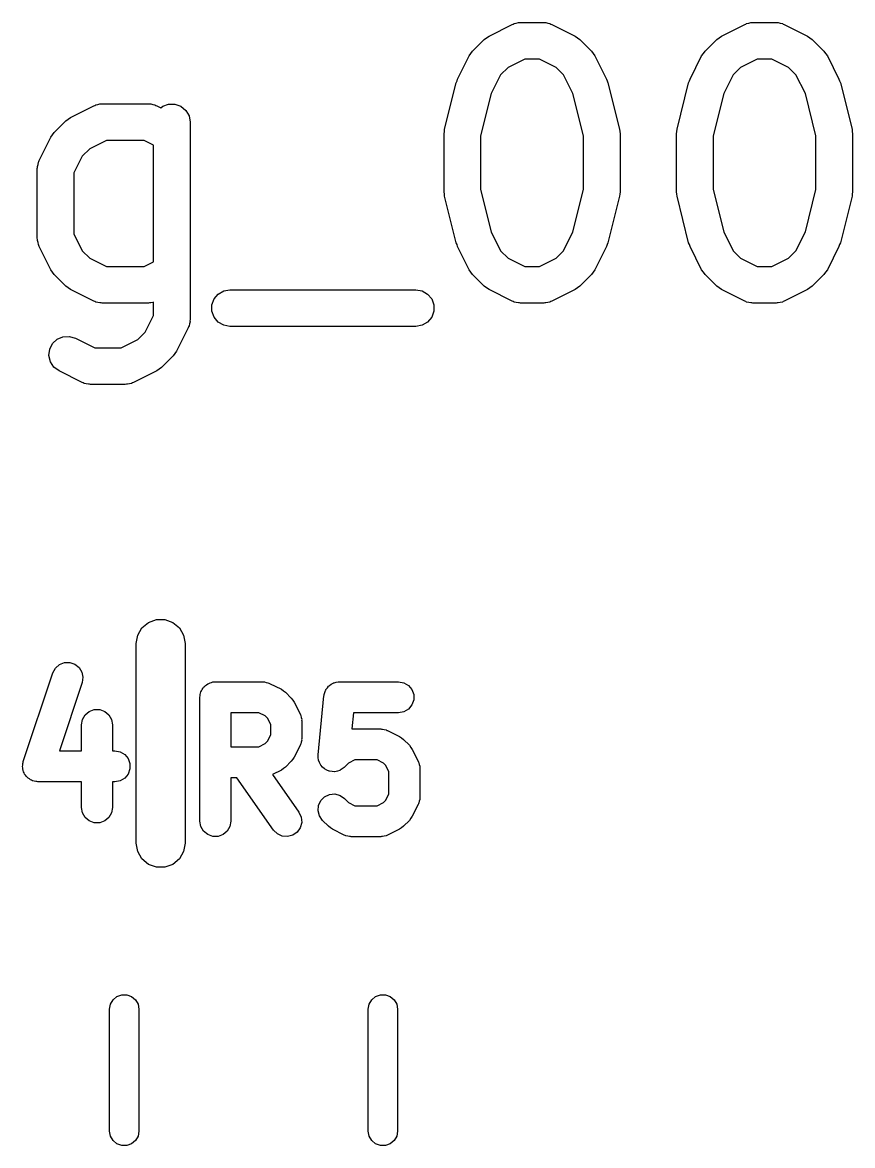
# Model space of a CAD drawing. Extents: x -4.6 to 25.8, y 0 to 31.7.
# Drawn here: x 22.421 to 25.822, y 19.503 to 24.105 of the extents above; entities that cross this region are included whole.
import ezdxf

# ---------------------------------------------------------------- set-up
doc = ezdxf.new("R2010")
doc.units = 0
doc.header["$MEASUREMENT"] = 0
doc.layers.add('BLACK', color=7, linetype='CONTINUOUS')

msp = doc.modelspace()

# ---------------------------------------------------------------- linework, layer by layer
at = {"layer": 'Black'}
for p, q in [((24.3326, 24.0494), (24.4278, 24.097)), ((24.4278, 24.097), (24.432, 24.0982)), ((24.432, 24.0982), (24.4357, 24.1004)), ((24.4357, 24.1004), (24.4444, 24.1019)), ((24.4444, 24.1019), (24.4528, 24.1044)), ((24.4528, 24.1044), (24.4571, 24.1042)), ((24.4571, 24.1042), (24.4614, 24.1049)), ((24.4614, 24.1049), (24.5566, 24.1049)), ((24.5566, 24.1049), (24.5609, 24.1042)), ((24.5609, 24.1042), (24.5652, 24.1044)), ((24.5652, 24.1044), (24.5736, 24.1019)), ((24.5736, 24.1019), (24.5823, 24.1004)), ((24.5823, 24.1004), (24.586, 24.0982)), ((24.586, 24.0982), (24.5902, 24.097)), ((24.5902, 24.097), (24.6854, 24.0494)), ((25.285, 24.0494), (25.3802, 24.097)), ((25.3802, 24.097), (25.3844, 24.0982)), ((25.3844, 24.0982), (25.3881, 24.1004)), ((25.3881, 24.1004), (25.3968, 24.1019)), ((25.3968, 24.1019), (25.4052, 24.1044)), ((25.4052, 24.1044), (25.4095, 24.1042)), ((25.4095, 24.1042), (25.4138, 24.1049)), ((25.4138, 24.1049), (25.509, 24.1049)), ((25.509, 24.1049), (25.5133, 24.1042)), ((25.5133, 24.1042), (25.5176, 24.1044)), ((25.5176, 24.1044), (25.526, 24.1019)), ((25.526, 24.1019), (25.5347, 24.1004)), ((25.5347, 24.1004), (25.5384, 24.0982)), ((25.5384, 24.0982), (25.5425, 24.097)), ((25.5425, 24.097), (25.6378, 24.0494)), ((24.2655, 23.9877), (24.3131, 24.0353)), ((24.3131, 24.0353), (24.3229, 24.0422)), ((24.3229, 24.0422), (24.3326, 24.0494)), ((24.6854, 24.0494), (24.6951, 24.0422)), ((24.6951, 24.0422), (24.7049, 24.0353)), ((24.7049, 24.0353), (24.7525, 23.9877)), ((25.2179, 23.9877), (25.2655, 24.0353)), ((25.2655, 24.0353), (25.2753, 24.0422)), ((25.2753, 24.0422), (25.285, 24.0494)), ((25.6378, 24.0494), (25.6474, 24.0422)), ((25.6474, 24.0422), (25.6573, 24.0353)), ((25.6573, 24.0353), (25.7049, 23.9877)), ((24.2514, 23.9682), (24.2586, 23.9779)), ((24.2586, 23.9779), (24.2655, 23.9877)), ((24.7525, 23.9877), (24.7594, 23.9779)), ((24.7594, 23.9779), (24.7666, 23.9682)), ((25.2038, 23.9682), (25.211, 23.9779)), ((25.211, 23.9779), (25.2179, 23.9877)), ((25.7049, 23.9877), (25.7118, 23.9779)), ((25.7118, 23.9779), (25.7189, 23.9682)), ((24.2038, 23.873), (24.2514, 23.9682)), ((24.4791, 23.9549), (24.4106, 23.9207)), ((24.5389, 23.9549), (24.4791, 23.9549)), ((24.6074, 23.9207), (24.5389, 23.9549)), ((24.7666, 23.9682), (24.8142, 23.873)), ((25.1562, 23.873), (25.2038, 23.9682)), ((25.4315, 23.9549), (25.363, 23.9207)), ((25.4913, 23.9549), (25.4315, 23.9549)), ((25.5598, 23.9207), (25.4913, 23.9549)), ((25.7189, 23.9682), (25.7666, 23.873)), ((24.3802, 23.8903), (24.3417, 23.8133)), ((24.4106, 23.9207), (24.3802, 23.8903)), ((24.6378, 23.8903), (24.6074, 23.9207)), ((24.6763, 23.8133), (24.6378, 23.8903)), ((25.3325, 23.8903), (25.2941, 23.8133)), ((25.363, 23.9207), (25.3325, 23.8903)), ((25.5902, 23.8903), (25.5598, 23.9207)), ((25.6287, 23.8133), (25.5902, 23.8903)), ((24.1505, 23.6672), (24.1981, 23.8576)), ((24.1981, 23.8576), (24.2015, 23.8651)), ((24.2015, 23.8651), (24.2038, 23.873)), ((24.8142, 23.873), (24.8165, 23.8651)), ((24.8165, 23.8651), (24.8199, 23.8576)), ((24.8199, 23.8576), (24.8675, 23.6672)), ((25.1029, 23.6672), (25.1505, 23.8576)), ((25.1505, 23.8576), (25.1539, 23.8651)), ((25.1539, 23.8651), (25.1562, 23.873)), ((25.7666, 23.873), (25.7689, 23.8651)), ((25.7689, 23.8651), (25.7722, 23.8576)), ((25.7722, 23.8576), (25.8199, 23.6672)), ((24.3417, 23.8133), (24.2983, 23.6397)), ((24.7197, 23.6397), (24.6763, 23.8133)), ((25.2941, 23.8133), (25.2507, 23.6397)), ((25.6721, 23.6397), (25.6287, 23.8133)), ((22.6183, 23.716), (22.7136, 23.7637)), ((22.7136, 23.7637), (22.7177, 23.7649)), ((22.7177, 23.7649), (22.7214, 23.7671)), ((22.7214, 23.7671), (22.7301, 23.7686)), ((22.7301, 23.7686), (22.7385, 23.7711)), ((22.7385, 23.7711), (22.7428, 23.7708)), ((22.7428, 23.7708), (22.7471, 23.7716)), ((22.7471, 23.7716), (22.9376, 23.7716)), ((22.9376, 23.7716), (22.9418, 23.7708)), ((22.9418, 23.7708), (22.9462, 23.7711)), ((22.9462, 23.7711), (22.9546, 23.7686)), ((22.9546, 23.7686), (22.9632, 23.7671)), ((22.9632, 23.7671), (22.967, 23.7649)), ((22.967, 23.7649), (22.9711, 23.7637)), ((22.9711, 23.7637), (22.9879, 23.7553)), ((22.9879, 23.7553), (22.9953, 23.7615)), ((22.9953, 23.7615), (23.0198, 23.7704)), ((23.0198, 23.7704), (23.0458, 23.7704)), ((23.0458, 23.7704), (23.0703, 23.7615)), ((23.0703, 23.7615), (23.0903, 23.7448)), ((22.5512, 23.6544), (22.5988, 23.702)), ((22.5988, 23.702), (22.6087, 23.7089)), ((22.6087, 23.7089), (22.6183, 23.716)), ((23.0903, 23.7448), (23.1033, 23.7222)), ((23.1033, 23.7222), (23.1078, 23.6966)), ((22.5443, 23.6445), (22.5512, 23.6544)), ((23.1078, 23.6966), (23.1078, 22.8871)), ((24.1483, 23.649), (24.1499, 23.658)), ((24.1499, 23.658), (24.1505, 23.6672)), ((24.8675, 23.6672), (24.8681, 23.658)), ((24.8681, 23.658), (24.8697, 23.649)), ((25.1007, 23.649), (25.1023, 23.658)), ((25.1023, 23.658), (25.1029, 23.6672)), ((25.8199, 23.6672), (25.8205, 23.658)), ((25.8205, 23.658), (25.8221, 23.649)), ((22.4895, 23.5397), (22.5372, 23.6349)), ((22.5372, 23.6349), (22.5443, 23.6445)), ((22.7648, 23.6216), (22.6963, 23.5873)), ((22.9199, 23.6216), (22.7648, 23.6216)), ((22.9578, 23.6026), (22.9199, 23.6216)), ((24.1483, 23.4109), (24.1483, 23.649)), ((24.2983, 23.6397), (24.2983, 23.4201)), ((24.7197, 23.4201), (24.7197, 23.6397)), ((24.8697, 23.649), (24.8697, 23.4109)), ((25.1007, 23.4109), (25.1007, 23.649)), ((25.2507, 23.6397), (25.2507, 23.4201)), ((25.6721, 23.4201), (25.6721, 23.6397)), ((25.8221, 23.649), (25.8221, 23.4109)), ((22.6963, 23.5873), (22.6659, 23.5569)), ((22.9578, 23.1239), (22.9578, 23.6026)), ((22.4821, 23.5147), (22.4846, 23.5231)), ((22.4846, 23.5231), (22.4861, 23.5318)), ((22.4861, 23.5318), (22.4883, 23.5355)), ((22.4883, 23.5355), (22.4895, 23.5397)), ((22.6659, 23.5569), (22.6316, 23.4884)), ((22.4816, 23.5061), (22.4824, 23.5104)), ((22.4816, 23.2204), (22.4816, 23.5061)), ((22.4824, 23.5104), (22.4821, 23.5147)), ((22.6316, 23.4884), (22.6316, 23.2381)), ((24.1499, 23.4018), (24.1483, 23.4109)), ((24.1505, 23.3927), (24.1499, 23.4018)), ((24.1981, 23.2022), (24.1505, 23.3927)), ((24.2983, 23.4201), (24.3417, 23.2466)), ((24.6763, 23.2466), (24.7197, 23.4201)), ((24.8675, 23.3927), (24.8199, 23.2022)), ((24.8681, 23.4018), (24.8675, 23.3927)), ((24.8697, 23.4109), (24.8681, 23.4018)), ((25.1023, 23.4018), (25.1007, 23.4109)), ((25.1029, 23.3927), (25.1023, 23.4018)), ((25.1505, 23.2022), (25.1029, 23.3927)), ((25.2507, 23.4201), (25.2941, 23.2466)), ((25.6287, 23.2466), (25.6721, 23.4201)), ((25.8199, 23.3927), (25.7722, 23.2022)), ((25.8205, 23.4018), (25.8199, 23.3927)), ((25.8221, 23.4109), (25.8205, 23.4018)), ((24.3417, 23.2466), (24.3802, 23.1696)), ((24.6378, 23.1696), (24.6763, 23.2466)), ((25.2941, 23.2466), (25.3325, 23.1696)), ((25.5902, 23.1696), (25.6287, 23.2466)), ((22.4824, 23.2161), (22.4816, 23.2204)), ((22.4821, 23.2118), (22.4824, 23.2161)), ((22.4846, 23.2034), (22.4821, 23.2118)), ((22.4861, 23.1947), (22.4846, 23.2034)), ((22.4883, 23.191), (22.4861, 23.1947)), ((22.6316, 23.2381), (22.6659, 23.1696)), ((24.2015, 23.1947), (24.1981, 23.2022)), ((24.2038, 23.1869), (24.2015, 23.1947)), ((24.8165, 23.1947), (24.8142, 23.1869)), ((24.8199, 23.2022), (24.8165, 23.1947)), ((25.1539, 23.1947), (25.1505, 23.2022)), ((25.1562, 23.1869), (25.1539, 23.1947)), ((25.7689, 23.1947), (25.7666, 23.1869)), ((25.7722, 23.2022), (25.7689, 23.1947)), ((22.4895, 23.1869), (22.4883, 23.191)), ((22.5372, 23.0916), (22.4895, 23.1869)), ((22.6659, 23.1696), (22.6963, 23.1392)), ((24.2514, 23.0916), (24.2038, 23.1869)), ((24.3802, 23.1696), (24.4106, 23.1392)), ((24.6074, 23.1392), (24.6378, 23.1696)), ((24.8142, 23.1869), (24.7666, 23.0916)), ((25.2038, 23.0916), (25.1562, 23.1869)), ((25.3325, 23.1696), (25.363, 23.1392)), ((25.5598, 23.1392), (25.5902, 23.1696)), ((25.7666, 23.1869), (25.7189, 23.0916)), ((22.6963, 23.1392), (22.7648, 23.1049)), ((22.7648, 23.1049), (22.9199, 23.1049)), ((22.9199, 23.1049), (22.9578, 23.1239)), ((24.4106, 23.1392), (24.4791, 23.1049)), ((24.4791, 23.1049), (24.5389, 23.1049)), ((24.5389, 23.1049), (24.6074, 23.1392)), ((25.363, 23.1392), (25.4315, 23.1049)), ((25.4315, 23.1049), (25.4913, 23.1049)), ((25.4913, 23.1049), (25.5598, 23.1392)), ((22.5443, 23.082), (22.5372, 23.0916)), ((22.5512, 23.0721), (22.5443, 23.082)), ((22.5988, 23.0245), (22.5512, 23.0721)), ((24.2586, 23.082), (24.2514, 23.0916)), ((24.2655, 23.0721), (24.2586, 23.082)), ((24.3131, 23.0245), (24.2655, 23.0721)), ((24.7525, 23.0721), (24.7049, 23.0245)), ((24.7594, 23.082), (24.7525, 23.0721)), ((24.7666, 23.0916), (24.7594, 23.082)), ((25.211, 23.082), (25.2038, 23.0916)), ((25.2179, 23.0721), (25.211, 23.082)), ((25.2655, 23.0245), (25.2179, 23.0721)), ((25.7049, 23.0721), (25.6573, 23.0245)), ((25.7118, 23.082), (25.7049, 23.0721)), ((25.7189, 23.0916), (25.7118, 23.082)), ((22.6087, 23.0176), (22.5988, 23.0245)), ((22.6183, 23.0105), (22.6087, 23.0176)), ((22.7136, 22.9628), (22.6183, 23.0105)), ((24.3229, 23.0176), (24.3131, 23.0245)), ((24.3326, 23.0105), (24.3229, 23.0176)), ((24.4278, 22.9628), (24.3326, 23.0105)), ((24.6854, 23.0105), (24.5902, 22.9628)), ((24.6951, 23.0176), (24.6854, 23.0105)), ((24.7049, 23.0245), (24.6951, 23.0176)), ((25.2753, 23.0176), (25.2655, 23.0245)), ((25.285, 23.0105), (25.2753, 23.0176)), ((25.3802, 22.9628), (25.285, 23.0105)), ((25.6378, 23.0105), (25.5425, 22.9628)), ((25.6474, 23.0176), (25.6378, 23.0105)), ((25.6573, 23.0245), (25.6474, 23.0176)), ((23.197, 22.9477), (23.206, 22.9722)), ((23.206, 22.9722), (23.2227, 22.9921)), ((23.2227, 22.9921), (23.2453, 23.0052)), ((23.2453, 23.0052), (23.2709, 23.0097)), ((23.2709, 23.0097), (24.0328, 23.0097)), ((24.0328, 23.0097), (24.0585, 23.0052)), ((24.0585, 23.0052), (24.081, 22.9921)), ((24.081, 22.9921), (24.0978, 22.9722)), ((24.0978, 22.9722), (24.1067, 22.9477)), ((22.7177, 22.9616), (22.7136, 22.9628)), ((22.7214, 22.9594), (22.7177, 22.9616)), ((22.7301, 22.9579), (22.7214, 22.9594)), ((22.7385, 22.9554), (22.7301, 22.9579)), ((22.7428, 22.9557), (22.7385, 22.9554)), ((22.7471, 22.9549), (22.7428, 22.9557)), ((22.9376, 22.9549), (22.7471, 22.9549)), ((22.9418, 22.9557), (22.9376, 22.9549)), ((22.9462, 22.9554), (22.9418, 22.9557)), ((22.9546, 22.9579), (22.9462, 22.9554)), ((22.9578, 22.9585), (22.9546, 22.9579)), ((22.9578, 22.9048), (22.9578, 22.9585)), ((23.197, 22.9217), (23.197, 22.9477)), ((23.206, 22.8972), (23.197, 22.9217)), ((24.1067, 22.9217), (24.0978, 22.8972)), ((24.1067, 22.9477), (24.1067, 22.9217)), ((24.432, 22.9616), (24.4278, 22.9628)), ((24.4357, 22.9594), (24.432, 22.9616)), ((24.4444, 22.9579), (24.4357, 22.9594)), ((24.4528, 22.9554), (24.4444, 22.9579)), ((24.4571, 22.9557), (24.4528, 22.9554)), ((24.4614, 22.9549), (24.4571, 22.9557)), ((24.5566, 22.9549), (24.4614, 22.9549)), ((24.5609, 22.9557), (24.5566, 22.9549)), ((24.5652, 22.9554), (24.5609, 22.9557)), ((24.5736, 22.9579), (24.5652, 22.9554)), ((24.5823, 22.9594), (24.5736, 22.9579)), ((24.586, 22.9616), (24.5823, 22.9594)), ((24.5902, 22.9628), (24.586, 22.9616)), ((25.3844, 22.9616), (25.3802, 22.9628)), ((25.3881, 22.9594), (25.3844, 22.9616)), ((25.3968, 22.9579), (25.3881, 22.9594)), ((25.4052, 22.9554), (25.3968, 22.9579)), ((25.4095, 22.9557), (25.4052, 22.9554)), ((25.4138, 22.9549), (25.4095, 22.9557)), ((25.509, 22.9549), (25.4138, 22.9549)), ((25.5133, 22.9557), (25.509, 22.9549)), ((25.5176, 22.9554), (25.5133, 22.9557)), ((25.526, 22.9579), (25.5176, 22.9554)), ((25.5347, 22.9594), (25.526, 22.9579)), ((25.5384, 22.9616), (25.5347, 22.9594)), ((25.5425, 22.9628), (25.5384, 22.9616)), ((22.9236, 22.8363), (22.9578, 22.9048)), ((23.1073, 22.8785), (23.1048, 22.8701)), ((23.1078, 22.8871), (23.1071, 22.8828)), ((23.1071, 22.8828), (23.1073, 22.8785)), ((23.2227, 22.8772), (23.206, 22.8972)), ((23.2453, 22.8642), (23.2227, 22.8772)), ((24.081, 22.8772), (24.0585, 22.8642)), ((24.0978, 22.8972), (24.081, 22.8772)), ((22.8931, 22.8058), (22.9236, 22.8363)), ((23.0999, 22.8535), (23.0523, 22.7583)), ((23.1011, 22.8577), (23.0999, 22.8535)), ((23.1033, 22.8614), (23.1011, 22.8577)), ((23.1048, 22.8701), (23.1033, 22.8614)), ((23.2709, 22.8597), (23.2453, 22.8642)), ((24.0328, 22.8597), (23.2709, 22.8597)), ((24.0585, 22.8642), (24.0328, 22.8597)), ((22.5324, 22.7656), (22.544, 22.7889)), ((22.544, 22.7889), (22.5629, 22.8068)), ((22.5629, 22.8068), (22.5868, 22.8172)), ((22.5868, 22.8172), (22.6128, 22.8187)), ((22.6128, 22.8187), (22.6378, 22.8113)), ((22.6378, 22.8113), (22.7172, 22.7716)), ((22.8246, 22.7716), (22.8931, 22.8058)), ((22.5294, 22.7397), (22.5324, 22.7656)), ((22.5354, 22.7144), (22.5294, 22.7397)), ((22.7172, 22.7716), (22.8246, 22.7716)), ((23.0382, 22.7388), (22.9906, 22.6912)), ((23.0451, 22.7486), (23.0382, 22.7388)), ((23.0523, 22.7583), (23.0451, 22.7486)), ((22.5498, 22.6926), (22.5354, 22.7144)), ((22.5707, 22.6771), (22.5498, 22.6926)), ((22.9906, 22.6912), (22.9808, 22.6843)), ((22.6659, 22.6295), (22.5707, 22.6771)), ((22.9711, 22.6771), (22.8759, 22.6295)), ((22.9808, 22.6843), (22.9711, 22.6771)), ((22.6701, 22.6283), (22.6659, 22.6295)), ((22.6738, 22.6261), (22.6701, 22.6283)), ((22.6825, 22.6246), (22.6738, 22.6261)), ((22.6909, 22.6221), (22.6825, 22.6246)), ((22.6952, 22.6223), (22.6909, 22.6221)), ((22.6995, 22.6216), (22.6952, 22.6223)), ((22.8423, 22.6216), (22.6995, 22.6216)), ((22.8466, 22.6223), (22.8423, 22.6216)), ((22.8509, 22.6221), (22.8466, 22.6223)), ((22.8593, 22.6246), (22.8509, 22.6221)), ((22.868, 22.6261), (22.8593, 22.6246)), ((22.8717, 22.6283), (22.868, 22.6261)), ((22.8759, 22.6295), (22.8717, 22.6283)), ((22.9104, 21.6238), (22.937, 21.6461)), ((22.937, 21.6461), (22.9696, 21.658)), ((22.9696, 21.658), (23.0044, 21.658)), ((23.0044, 21.658), (23.037, 21.6461)), ((23.037, 21.6461), (23.0636, 21.6238)), ((22.887, 21.5595), (22.893, 21.5937)), ((22.893, 21.5937), (22.9104, 21.6238)), ((23.0636, 21.6238), (23.081, 21.5937)), ((23.081, 21.5937), (23.087, 21.5595)), ((22.887, 20.7416), (22.887, 21.5595)), ((23.087, 21.5595), (23.087, 20.7416)), ((22.545, 21.44), (22.5555, 21.4594)), ((22.5555, 21.4594), (22.572, 21.474)), ((22.572, 21.474), (22.5925, 21.4822)), ((22.5925, 21.4822), (22.6146, 21.4828)), ((22.6146, 21.4828), (22.6355, 21.4758)), ((22.6355, 21.4758), (22.6528, 21.4621)), ((22.6528, 21.4621), (22.6643, 21.4433)), ((22.4241, 21.0772), (22.545, 21.44)), ((22.6655, 21.3999), (22.5724, 21.1206)), ((22.6643, 21.4433), (22.6687, 21.4217)), ((22.6687, 21.4217), (22.6655, 21.3999)), ((23.185, 21.3968), (23.1898, 21.3995)), ((23.1898, 21.3995), (23.1952, 21.4005)), ((23.1952, 21.4005), (23.2005, 21.4024)), ((23.2005, 21.4024), (23.206, 21.4024)), ((23.206, 21.4024), (23.2115, 21.4034)), ((23.2115, 21.4034), (23.405, 21.4034)), ((23.405, 21.4034), (23.4086, 21.4027)), ((23.4086, 21.4027), (23.4123, 21.403)), ((23.4123, 21.403), (23.4194, 21.4008)), ((23.4194, 21.4008), (23.4267, 21.3995)), ((23.4267, 21.3995), (23.4299, 21.3977)), ((23.6957, 21.3983), (23.6978, 21.3995)), ((23.6978, 21.3995), (23.7063, 21.401)), ((23.7063, 21.401), (23.7147, 21.4032)), ((23.7147, 21.4032), (23.7171, 21.403)), ((23.7171, 21.403), (23.7195, 21.4034)), ((23.7195, 21.4034), (23.9614, 21.4034)), ((23.9614, 21.4034), (23.9831, 21.3995)), ((23.9831, 21.3995), (24.0022, 21.3885)), ((23.149, 21.3509), (23.1509, 21.3561)), ((23.1509, 21.3561), (23.1518, 21.3616)), ((23.1518, 21.3616), (23.1546, 21.3664)), ((23.1546, 21.3664), (23.1565, 21.3716)), ((23.1565, 21.3716), (23.1601, 21.3759)), ((23.1601, 21.3759), (23.1628, 21.3807)), ((23.1628, 21.3807), (23.1671, 21.3843)), ((23.1671, 21.3843), (23.1707, 21.3885)), ((23.1707, 21.3885), (23.1755, 21.3913)), ((23.1755, 21.3913), (23.1797, 21.3949)), ((23.1797, 21.3949), (23.185, 21.3968)), ((23.4299, 21.3977), (23.4334, 21.3967)), ((23.4334, 21.3967), (23.4818, 21.3725)), ((23.4818, 21.3725), (23.49, 21.3664)), ((23.49, 21.3664), (23.4983, 21.3606)), ((23.4983, 21.3606), (23.5225, 21.3364)), ((23.657, 21.3509), (23.6599, 21.3591)), ((23.6599, 21.3591), (23.6623, 21.3674)), ((23.6623, 21.3674), (23.6637, 21.3694)), ((23.6637, 21.3694), (23.6645, 21.3716)), ((23.6645, 21.3716), (23.6701, 21.3783)), ((23.6701, 21.3783), (23.6751, 21.3853)), ((23.6751, 21.3853), (23.6771, 21.3867)), ((23.6771, 21.3867), (23.6787, 21.3885)), ((23.6787, 21.3885), (23.6862, 21.3929)), ((23.6862, 21.3929), (23.6934, 21.3977)), ((23.6934, 21.3977), (23.6957, 21.3983)), ((24.0022, 21.3885), (24.0164, 21.3716)), ((24.0164, 21.3716), (24.0239, 21.3509)), ((23.148, 21.3399), (23.149, 21.3453)), ((23.148, 20.8319), (23.148, 21.3399)), ((23.149, 21.3453), (23.149, 21.3509)), ((23.5225, 21.3364), (23.5283, 21.328)), ((23.5283, 21.328), (23.5344, 21.3199)), ((23.5344, 21.3199), (23.5586, 21.2715)), ((23.6321, 21.1043), (23.6563, 21.3462)), ((23.6563, 21.3462), (23.657, 21.3485)), ((23.657, 21.3485), (23.657, 21.3509)), ((24.0164, 21.3081), (24.0022, 21.2912)), ((24.0239, 21.3288), (24.0164, 21.3081)), ((24.0239, 21.3509), (24.0239, 21.3288)), ((22.6666, 21.2481), (22.6776, 21.2672)), ((22.6776, 21.2672), (22.6945, 21.2814)), ((22.6945, 21.2814), (22.7152, 21.289)), ((22.7152, 21.289), (22.7373, 21.289)), ((22.7373, 21.289), (22.758, 21.2814)), ((22.758, 21.2814), (22.7749, 21.2672)), ((22.7749, 21.2672), (22.7859, 21.2481)), ((23.275, 21.2764), (23.275, 21.1373)), ((23.39, 21.2764), (23.275, 21.2764)), ((23.4158, 21.2635), (23.39, 21.2764)), ((23.4254, 21.2539), (23.4158, 21.2635)), ((23.5586, 21.2715), (23.5596, 21.268)), ((23.5596, 21.268), (23.5614, 21.2648)), ((23.5614, 21.2648), (23.5627, 21.2575)), ((23.777, 21.2764), (23.7703, 21.2098)), ((23.9614, 21.2764), (23.777, 21.2764)), ((23.9831, 21.2802), (23.9614, 21.2764)), ((24.0022, 21.2912), (23.9831, 21.2802)), ((22.6627, 21.2264), (22.6666, 21.2481)), ((22.6627, 21.1206), (22.6627, 21.2264)), ((22.7859, 21.2481), (22.7897, 21.2264)), ((22.7897, 21.2264), (22.7897, 21.1206)), ((23.4383, 21.2281), (23.4254, 21.2539)), ((23.4383, 21.1855), (23.4383, 21.2281)), ((23.5627, 21.2575), (23.5649, 21.2504)), ((23.5649, 21.2504), (23.5646, 21.2467)), ((23.5646, 21.2467), (23.5653, 21.2431)), ((23.5653, 21.2431), (23.5653, 21.1705)), ((23.4254, 21.1598), (23.4383, 21.1855)), ((23.5653, 21.1705), (23.5646, 21.1669)), ((23.7703, 21.2098), (23.8888, 21.2098)), ((23.8888, 21.2098), (23.8924, 21.2092)), ((23.8924, 21.2092), (23.8961, 21.2094)), ((23.8961, 21.2094), (23.9032, 21.2073)), ((23.9032, 21.2073), (23.9105, 21.206)), ((23.9105, 21.206), (23.9137, 21.2042)), ((23.9137, 21.2042), (23.9172, 21.2031)), ((23.9172, 21.2031), (23.9656, 21.179)), ((23.9656, 21.179), (23.9738, 21.1729)), ((23.9738, 21.1729), (23.9821, 21.1671)), ((23.275, 21.1373), (23.39, 21.1373)), ((23.39, 21.1373), (23.4158, 21.1502)), ((23.4158, 21.1502), (23.4254, 21.1598)), ((23.5586, 21.1421), (23.5344, 21.0938)), ((23.5596, 21.1456), (23.5586, 21.1421)), ((23.5614, 21.1488), (23.5596, 21.1456)), ((23.5627, 21.1561), (23.5614, 21.1488)), ((23.5649, 21.1633), (23.5627, 21.1561)), ((23.5646, 21.1669), (23.5649, 21.1633)), ((23.9821, 21.1671), (24.0063, 21.1429)), ((24.0063, 21.1429), (24.0121, 21.1346)), ((24.0121, 21.1346), (24.0182, 21.1264)), ((24.0182, 21.1264), (24.0424, 21.078)), ((22.4234, 21.0725), (22.4241, 21.0772)), ((22.5724, 21.1206), (22.6627, 21.1206)), ((22.7897, 21.1206), (22.7988, 21.1206)), ((22.7988, 21.1206), (22.8205, 21.1168)), ((22.8205, 21.1168), (22.8396, 21.1057)), ((22.8396, 21.1057), (22.8538, 21.0888)), ((22.8538, 21.0888), (22.8613, 21.0681)), ((23.5225, 21.0773), (23.4983, 21.0531)), ((23.5283, 21.0856), (23.5225, 21.0773)), ((23.5344, 21.0938), (23.5283, 21.0856)), ((23.632, 21.1035), (23.6321, 21.1039)), ((23.633, 21.0929), (23.632, 21.1035)), ((23.6321, 21.1039), (23.6321, 21.1043)), ((23.6338, 21.0823), (23.633, 21.0929)), ((23.6339, 21.0819), (23.6338, 21.0823)), ((23.634, 21.0815), (23.6339, 21.0819)), ((23.6385, 21.0719), (23.634, 21.0815)), ((23.7829, 21.0828), (23.7571, 21.07)), ((23.8738, 21.0828), (23.7829, 21.0828)), ((23.8996, 21.07), (23.8738, 21.0828)), ((24.0424, 21.078), (24.0434, 21.0745)), ((22.4208, 21.0554), (22.4218, 21.0617)), ((22.4218, 21.0508), (22.4208, 21.0554)), ((22.4218, 21.0681), (22.4234, 21.0725)), ((22.4218, 21.0617), (22.4218, 21.0681)), ((22.4218, 21.0461), (22.4218, 21.0508)), ((22.424, 21.04), (22.4218, 21.0461)), ((22.4253, 21.0337), (22.424, 21.04)), ((22.4277, 21.0297), (22.4253, 21.0337)), ((22.8613, 21.0461), (22.8538, 21.0253)), ((22.8613, 21.0681), (22.8613, 21.0461)), ((23.4818, 21.0412), (23.4455, 21.023)), ((23.49, 21.0472), (23.4818, 21.0412)), ((23.4983, 21.0531), (23.49, 21.0472)), ((23.6428, 21.0622), (23.6385, 21.0719)), ((23.6431, 21.0619), (23.6428, 21.0622)), ((23.6433, 21.0615), (23.6431, 21.0619)), ((23.6508, 21.054), (23.6433, 21.0615)), ((23.6582, 21.0464), (23.6508, 21.054)), ((23.6586, 21.0462), (23.6582, 21.0464)), ((23.6589, 21.0459), (23.6586, 21.0462)), ((23.6685, 21.0414), (23.6589, 21.0459)), ((23.6781, 21.0368), (23.6685, 21.0414)), ((23.6785, 21.0368), (23.6781, 21.0368)), ((23.6789, 21.0366), (23.6785, 21.0368)), ((23.6895, 21.0357), (23.6789, 21.0366)), ((23.7, 21.0346), (23.6895, 21.0357)), ((23.7004, 21.0347), (23.7, 21.0346)), ((23.7008, 21.0347), (23.7004, 21.0347)), ((23.7111, 21.0375), (23.7008, 21.0347)), ((23.7214, 21.0401), (23.7111, 21.0375)), ((23.7218, 21.0403), (23.7214, 21.0401)), ((23.7221, 21.0404), (23.7218, 21.0403)), ((23.7308, 21.0465), (23.7221, 21.0404)), ((23.7396, 21.0525), (23.7308, 21.0465)), ((23.7399, 21.0528), (23.7396, 21.0525)), ((23.7402, 21.0531), (23.7399, 21.0528)), ((23.7571, 21.07), (23.7402, 21.0531)), ((23.9092, 21.0604), (23.8996, 21.07)), ((23.9221, 21.0346), (23.9092, 21.0604)), ((23.9221, 20.9436), (23.9221, 21.0346)), ((24.0434, 21.0745), (24.0453, 21.0713)), ((24.0453, 21.0713), (24.0465, 21.064)), ((24.0465, 21.064), (24.0487, 21.0568)), ((24.0487, 21.0568), (24.0484, 21.0532)), ((24.0484, 21.0532), (24.0491, 21.0496)), ((24.0491, 21.0496), (24.0491, 20.9286)), ((22.4293, 21.0253), (22.4277, 21.0297)), ((22.4335, 21.0204), (22.4293, 21.0253)), ((22.4368, 21.015), (22.4335, 21.0204)), ((22.4405, 21.012), (22.4368, 21.015)), ((22.4435, 21.0084), (22.4405, 21.012)), ((22.4491, 21.0052), (22.4435, 21.0084)), ((22.4541, 21.0012), (22.4491, 21.0052)), ((22.4585, 20.9998), (22.4541, 21.0012)), ((22.4626, 20.9974), (22.4585, 20.9998)), ((22.4689, 20.9963), (22.4626, 20.9974)), ((22.475, 20.9943), (22.4689, 20.9963)), ((22.4797, 20.9944), (22.475, 20.9943)), ((22.4843, 20.9936), (22.4797, 20.9944)), ((22.6627, 20.9936), (22.4843, 20.9936)), ((22.6627, 20.8878), (22.6627, 20.9936)), ((22.7988, 20.9936), (22.7897, 20.9936)), ((22.7897, 20.9936), (22.7897, 20.8878)), ((22.8205, 20.9974), (22.7988, 20.9936)), ((22.8396, 21.0084), (22.8205, 20.9974)), ((22.8538, 21.0253), (22.8396, 21.0084)), ((23.2994, 21.0103), (23.275, 21.0103)), ((23.275, 21.0103), (23.275, 20.8319)), ((23.4498, 20.7955), (23.2994, 21.0103)), ((23.4455, 21.023), (23.5538, 20.8683)), ((23.6589, 20.9323), (23.6789, 20.9416)), ((23.6789, 20.9416), (23.7008, 20.9435)), ((23.7008, 20.9435), (23.7221, 20.9378)), ((23.9092, 20.9179), (23.9221, 20.9436)), ((23.632, 20.8747), (23.634, 20.8967)), ((23.634, 20.8967), (23.6433, 20.9167)), ((23.6433, 20.9167), (23.6589, 20.9323)), ((23.7221, 20.9378), (23.7402, 20.9252)), ((23.7402, 20.9252), (23.7571, 20.9082)), ((23.7571, 20.9082), (23.7829, 20.8954)), ((23.7829, 20.8954), (23.8738, 20.8954)), ((23.8738, 20.8954), (23.8996, 20.9082)), ((23.8996, 20.9082), (23.9092, 20.9179)), ((24.0424, 20.9002), (24.0182, 20.8519)), ((24.0434, 20.9037), (24.0424, 20.9002)), ((24.0453, 20.9069), (24.0434, 20.9037)), ((24.0465, 20.9142), (24.0453, 20.9069)), ((24.0487, 20.9214), (24.0465, 20.9142)), ((24.0491, 20.9286), (24.0484, 20.925)), ((24.0484, 20.925), (24.0487, 20.9214)), ((22.6666, 20.866), (22.6627, 20.8878)), ((22.6776, 20.8469), (22.6666, 20.866)), ((22.7859, 20.866), (22.7749, 20.8469)), ((22.7897, 20.8878), (22.7859, 20.866)), ((23.5538, 20.8683), (23.5631, 20.8483)), ((23.5631, 20.8483), (23.565, 20.8263)), ((23.6377, 20.8534), (23.632, 20.8747)), ((23.6504, 20.8353), (23.6377, 20.8534)), ((24.0182, 20.8519), (24.0121, 20.8437)), ((22.6945, 20.8328), (22.6776, 20.8469)), ((22.7152, 20.8252), (22.6945, 20.8328)), ((22.7373, 20.8252), (22.7152, 20.8252)), ((22.758, 20.8328), (22.7373, 20.8252)), ((22.7749, 20.8469), (22.758, 20.8328)), ((23.1518, 20.8102), (23.148, 20.8319)), ((23.1628, 20.7911), (23.1518, 20.8102)), ((23.2712, 20.8102), (23.2601, 20.7911)), ((23.275, 20.8319), (23.2712, 20.8102)), ((23.5593, 20.805), (23.5467, 20.787)), ((23.565, 20.8263), (23.5593, 20.805)), ((23.6746, 20.8112), (23.6504, 20.8353)), ((23.6829, 20.8053), (23.6746, 20.8112)), ((23.6911, 20.7993), (23.6829, 20.8053)), ((23.9738, 20.8053), (23.9656, 20.7993)), ((23.9821, 20.8112), (23.9738, 20.8053)), ((24.0063, 20.8353), (23.9821, 20.8112)), ((24.0121, 20.8437), (24.0063, 20.8353)), ((23.1797, 20.7769), (23.1628, 20.7911)), ((23.2005, 20.7693), (23.1797, 20.7769)), ((23.2225, 20.7693), (23.2005, 20.7693)), ((23.2432, 20.7769), (23.2225, 20.7693)), ((23.2601, 20.7911), (23.2432, 20.7769)), ((23.4653, 20.7799), (23.4498, 20.7955)), ((23.4853, 20.7705), (23.4653, 20.7799)), ((23.5073, 20.7686), (23.4853, 20.7705)), ((23.5286, 20.7743), (23.5073, 20.7686)), ((23.5467, 20.787), (23.5286, 20.7743)), ((23.7395, 20.7751), (23.6911, 20.7993)), ((23.743, 20.774), (23.7395, 20.7751)), ((23.7462, 20.7722), (23.743, 20.774)), ((23.7535, 20.7709), (23.7462, 20.7722)), ((23.7606, 20.7688), (23.7535, 20.7709)), ((23.7643, 20.769), (23.7606, 20.7688)), ((23.7679, 20.7684), (23.7643, 20.769)), ((23.8888, 20.7684), (23.7679, 20.7684)), ((23.8924, 20.769), (23.8888, 20.7684)), ((23.8961, 20.7688), (23.8924, 20.769)), ((23.9032, 20.7709), (23.8961, 20.7688)), ((23.9105, 20.7722), (23.9032, 20.7709)), ((23.9137, 20.774), (23.9105, 20.7722)), ((23.9172, 20.7751), (23.9137, 20.774)), ((23.9656, 20.7993), (23.9172, 20.7751)), ((22.893, 20.7074), (22.887, 20.7416)), ((23.087, 20.7416), (23.081, 20.7074)), ((22.9104, 20.6774), (22.893, 20.7074)), ((22.937, 20.655), (22.9104, 20.6774)), ((23.0636, 20.6774), (23.037, 20.655)), ((23.081, 20.7074), (23.0636, 20.6774)), ((22.9696, 20.6432), (22.937, 20.655)), ((23.0044, 20.6432), (22.9696, 20.6432)), ((23.037, 20.655), (23.0044, 20.6432)), ((22.792, 20.1006), (22.808, 20.114)), ((22.808, 20.114), (22.8276, 20.1211)), ((22.8276, 20.1211), (22.8484, 20.1211)), ((22.8484, 20.1211), (22.868, 20.114)), ((22.868, 20.114), (22.884, 20.1006)), ((23.852, 20.1006), (23.868, 20.114)), ((23.868, 20.114), (23.8876, 20.1211)), ((23.8876, 20.1211), (23.9084, 20.1211)), ((23.9084, 20.1211), (23.928, 20.114)), ((23.928, 20.114), (23.944, 20.1006)), ((22.778, 20.062), (22.7816, 20.0825)), ((22.7816, 20.0825), (22.792, 20.1006)), ((22.884, 20.1006), (22.8944, 20.0825)), ((22.8944, 20.0825), (22.898, 20.062)), ((23.838, 20.062), (23.8416, 20.0825)), ((23.8416, 20.0825), (23.852, 20.1006)), ((23.944, 20.1006), (23.9544, 20.0825)), ((23.9544, 20.0825), (23.958, 20.062)), ((22.778, 19.562), (22.778, 20.062)), ((22.898, 20.062), (22.898, 19.562)), ((23.838, 19.562), (23.838, 20.062)), ((23.958, 20.062), (23.958, 19.562)), ((22.7816, 19.5415), (22.778, 19.562)), ((22.898, 19.562), (22.8944, 19.5415)), ((23.8416, 19.5415), (23.838, 19.562)), ((23.958, 19.562), (23.9544, 19.5415)), ((22.792, 19.5234), (22.7816, 19.5415)), ((22.808, 19.51), (22.792, 19.5234)), ((22.884, 19.5234), (22.868, 19.51)), ((22.8944, 19.5415), (22.884, 19.5234)), ((23.852, 19.5234), (23.8416, 19.5415)), ((23.868, 19.51), (23.852, 19.5234)), ((23.944, 19.5234), (23.928, 19.51)), ((23.9544, 19.5415), (23.944, 19.5234)), ((22.8276, 19.5029), (22.808, 19.51)), ((22.8484, 19.5029), (22.8276, 19.5029)), ((22.868, 19.51), (22.8484, 19.5029)), ((23.8876, 19.5029), (23.868, 19.51)), ((23.9084, 19.5029), (23.8876, 19.5029)), ((23.928, 19.51), (23.9084, 19.5029))]:
    msp.add_line(p, q, dxfattribs=at)

doc.saveas('drawing.dxf')
